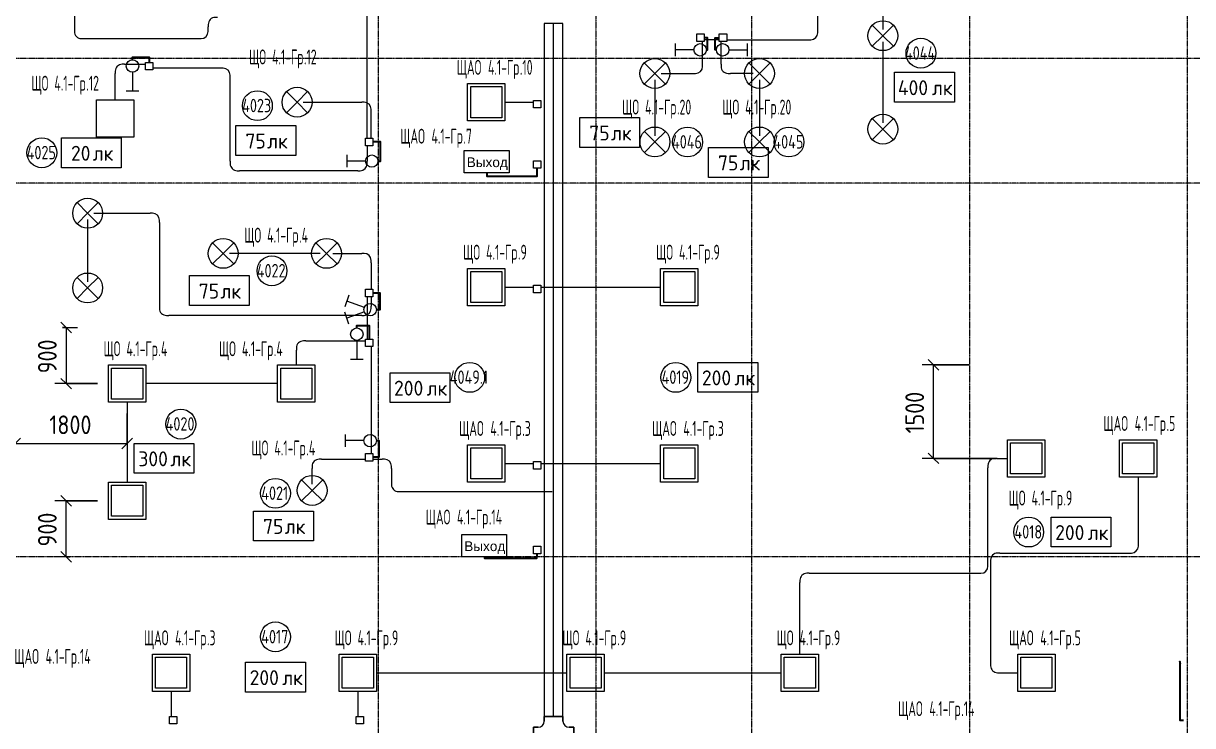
# Model space of a CAD drawing. Header units: millimetres. Extents: x -4730 to 98194, y -4296 to 93388.
# Drawn here: x 39303 to 58085, y 43789 to 55064 of the extents above; entities that cross this region are included whole.
import ezdxf

# ---------------------------------------------------------------- set-up
doc = ezdxf.new("R2010")
doc.units = ezdxf.units.MM
doc.linetypes.add('Линия сетки', pattern=[22.225, 12.7, -3.175, 3.175, -3.175])
for name, color, linetype, lineweight, true_color in [('Кабельные лотки', 5, 'Continuous', 25, 0x0000ff), ('Короба', 7, 'Continuous', 25, 0x008000), ('Соединительные детали кабельных лотков', 5, 'Continuous', 25, 0x0000ff), ('Соединительные детали коробов', 7, 'Continuous', 25, 0x008000), ('Типовые аннотации', 1, 'Continuous', 18, 0xff0000)]:
    doc.layers.add(name, color=color, linetype=linetype, lineweight=lineweight, true_color=true_color)
for name, color, linetype, lineweight in [('Марки помещений', 7, 'Continuous', 9), ('Марки силовых электроприборов', 7, 'Continuous', 9), ('Осевая линия', 7, 'Continuous', 18), ('Оси', 7, 'Continuous', 9), ('Провода', 7, 'Continuous', 35), ('Размеры', 7, 'Continuous', 9), ('Размеры-120', 7, 'Continuous', 9)]:
    doc.layers.add(name, color=color, linetype=linetype, lineweight=lineweight)
doc.styles.add('Arial', font='arial.ttf', dxfattribs={"height": 156})
doc.styles.add('GOST Common', font='GOST_Common.ttf', dxfattribs={"width": 0.6, "height": 240})
doc.styles.add('GOST Common_1', font='GOST_Common.ttf', dxfattribs={"width": 0.9, "height": 300})
doc.styles.add('GOST Common_3', font='GOST_Common.ttf', dxfattribs={"width": 0.8, "height": 216})
doc.styles.add('GOST Common_4', font='GOST_Common.ttf', dxfattribs={"height": 240})
doc.dimstyles.new('ADSK_Проверочный', dxfattribs={"dimscale": 304.8, "dimtxt": 301.714499, "dimasz": 0.556693, "dimexe": 0.590551, "dimexo": 0.590551, "dimgap": 0.19685, "dimtad": 1, "dimdec": 3, "dimrnd": 0.001, "dimdsep": 46, "dimtxsty": 'GOST Common_1', "dimblk1": 'OBLIQUE', "dimblk2": 'OBLIQUE', "dimsah": 1, "dimcen": 0.09, "dimazin": 0, "dimtfac": 1, "dimtdec": 4, "dimtix": 1, "dimtmove": 0, "dimatfit": 3, "dimfxl": 1, "dimtvp": 1, "dimtolj": 1, "dimtzin": 0, "dimarcsym": 2})

# ---------------------------------------------------------------- blocks, each defined once
blk = doc.blocks.new('M_Горизонтальный тройник для канального - Радиус 100 мм-2474834-4-й этаж')
at = {"layer": 'Соединительные детали кабельных лотков'}
for p, q in [((325, 150), (-325, 150)), ((-325, 150), (-325, -150)), ((-325, -150), (-325, 150)), ((-325, 150), (325, 150)), ((-325, 150), (-325, 150)), ((325, -150), (325, 150)), ((325, 150), (325, -150)), ((325, 150), (325, 150)), ((-325, -150), (-250, -150)), ((-250, -150), (-325, -150)), ((-325, -150), (-325, -150)), ((250, -150), (325, -150)), ((325, -150), (250, -150)), ((325, -150), (325, -150)), ((-150, -250), (-150, -325)), ((-150, -325), (-150, -250)), ((-150, -325), (150, -325)), ((150, -325), (-150, -325)), ((-150, -325), (-150, -325)), ((150, -325), (150, -250)), ((150, -250), (150, -325)), ((150, -325), (150, -325))]:
    blk.add_line(p, q, dxfattribs=at)
for centre, start, end in [((-250, -250), 0, 90), ((-250, -250), 0, 90), ((250, -250), 90, 180), ((250, -250), 90, 180)]:
    blk.add_arc(centre, 100, start, end, dxfattribs=at)
blk = doc.blocks.new('M_Короб_ отвод - Плоский торец - ПВХ - Стандартная-2386742-4-й этаж')
at = {"layer": 'Соединительные детали коробов'}
for p, q in [((0, 111.95), (0, 150.05)), ((-150.05, 0), (-111.95, 0))]:
    blk.add_line(p, q, dxfattribs=at)
blk.add_arc((-111.95, 111.95), 111.95, 270, 0, dxfattribs=at)
blk = doc.blocks.new('DIMBLOCK88-4-й этаж')
at = {"layer": 'Размеры-120'}
for p, q in [((39990, 50180), (39906, 50265)), ((39930, 50180), (40170, 50180)), ((39990, 50180), (39930, 50180)), ((39990, 50180), (39990, 49280)), ((39990, 50180), (40075, 50095)), ((40495, 49280), (39810, 49280)), ((39990, 49280), (39906, 49365)), ((39990, 49280), (40075, 49195)), ((39990, 49280), (40495, 49280))]:
    blk.add_line(p, q, dxfattribs=at)
at = {"layer": 'Размеры-120', "color": 0, "insert": (39538, 49446), "char_height": 300, "width": 681.16, "attachment_point": 1, "rotation": 90, "line_spacing_factor": 1.022761, "style": 'GOST Common_1'}
blk.add_mtext('900', dxfattribs=at)
blk = doc.blocks.new('_Oblique')
at = {"color": 0, "linetype": 'ByBlock', "lineweight": -2}
blk.add_line((-0.5, -0.5), (0.5, 0.5), dxfattribs=at)
blk = doc.blocks.new('DIMBLOCK89-4-й этаж')
at = {"layer": 'Размеры-120'}
for p, q in [((40495, 47400), (39810, 47400)), ((39990, 47400), (39906, 47485)), ((39990, 46500), (39990, 47400)), ((39990, 47400), (40075, 47315)), ((39990, 47400), (40495, 47400)), ((39990, 46500), (39906, 46585)), ((40050, 46500), (39810, 46500)), ((39990, 46500), (40075, 46415)), ((39990, 46500), (40050, 46500))]:
    blk.add_line(p, q, dxfattribs=at)
at = {"layer": 'Размеры-120', "color": 0, "insert": (39538, 46666), "char_height": 300, "width": 681.16, "attachment_point": 1, "rotation": 90, "line_spacing_factor": 1.022761, "style": 'GOST Common_1'}
blk.add_mtext('900', dxfattribs=at)
blk = doc.blocks.new('DIMBLOCK90-4-й этаж')
at = {"layer": 'Размеры-120'}
for p, q in [((40970, 48803), (40970, 48137)), ((40970, 48317), (40970, 48803)), ((39170, 48257), (39170, 48497)), ((39170, 48317), (39085, 48232)), ((39170, 48317), (39255, 48402)), ((39170, 48317), (40970, 48317)), ((39170, 48317), (39170, 48257)), ((40970, 48317), (40885, 48232)), ((40970, 48317), (41055, 48402))]:
    blk.add_line(p, q, dxfattribs=at)
at = {"layer": 'Размеры-120', "color": 0, "insert": (39720, 48769), "char_height": 300, "width": 840.71, "attachment_point": 1, "line_spacing_factor": 1.022761, "style": 'GOST Common_1'}
blk.add_mtext('1800', dxfattribs=at)
blk = doc.blocks.new('DIMBLOCK91-4-й этаж')
at = {"layer": 'Размеры-120'}
for p, q in [((53923, 49580), (53838, 49665)), ((54490, 49580), (53743, 49580)), ((53923, 48080), (53923, 49580)), ((53923, 49580), (54008, 49495)), ((53923, 49580), (54490, 49580)), ((53923, 48080), (53838, 48165)), ((54936, 48080), (53743, 48080)), ((53923, 48080), (54008, 47995)), ((53923, 48080), (54936, 48080))]:
    blk.add_line(p, q, dxfattribs=at)
at = {"layer": 'Размеры-120', "color": 0, "insert": (53471, 48480), "char_height": 300, "width": 840.71, "attachment_point": 1, "rotation": 90, "line_spacing_factor": 1.022761, "style": 'GOST Common_1'}
blk.add_mtext('1500', dxfattribs=at)
blk = doc.blocks.new('DIMBLOCK100-4-й этаж')
at = {"layer": 'Размеры-120'}
for p, q in [((37984, 55530), (37899, 55615)), ((39645, 55530), (37804, 55530)), ((37984, 54630), (37984, 55530)), ((37984, 55530), (38069, 55445)), ((37984, 55530), (39645, 55530)), ((37984, 54630), (37899, 54715)), ((38990, 54630), (37804, 54630)), ((37984, 54630), (38069, 54545)), ((37984, 54630), (38990, 54630))]:
    blk.add_line(p, q, dxfattribs=at)
at = {"layer": 'Размеры-120', "color": 0, "insert": (37532, 54796), "char_height": 300, "width": 681.16, "attachment_point": 1, "rotation": 90, "line_spacing_factor": 1.022761, "style": 'GOST Common_1'}
blk.add_mtext('900', dxfattribs=at)
blk = doc.blocks.new('ADSK_Марка_Помещение_1_ГОСТ21-501-2011 - Номер-85995-4-й этаж')
at = {"layer": 'Марки помещений'}
blk.add_circle((0, 0), 2, dxfattribs=at)
blk = doc.blocks.new('Морка помещения_освещённость_ - Морка помещения_освещённость_-1484368-4-й этаж')
at = {"layer": 'Марки помещений', "color": 190, "true_color": 0x8000ff}
for p, q in [((-4, 0), (-4, 4)), ((-4, 4), (4, 4)), ((4, 4), (4, 0)), ((4, 0), (-4, 0))]:
    blk.add_line(p, q, dxfattribs=at)

msp = doc.modelspace()

# ---------------------------------------------------------------- linework, layer by layer
at = {"layer": 'Кабельные лотки'}
for p, q in [((47970, 55063.9509), (47670, 55063.9509)), ((47670, 55063.9509), (47670, 43938.1437)), ((47970, 43938.1437), (47970, 55063.9509)), ((47970, 43938.1437), (47670, 43938.1437))]:
    msp.add_line(p, q, dxfattribs=at)
at = {"layer": 'Короба'}
for p, q in [((44825.2389, 53219.2025), (44825.2389, 56194.7136)), ((53109.1843, 55966.373), (53109.1843, 54966.373)), ((52064.4464, 54952.6619), (52064.4464, 55670.2781)), ((40122.264, 55232.5), (40122.264, 54970.05)), ((42272.264, 54970.05), (42272.264, 55009.95)), ((40272.314, 54820), (42122.214, 54820)), ((50212.9753, 54410.05), (50212.9753, 54774.1119)), ((50481.4753, 54802.6119), (50241.4753, 54802.6119)), ((50509.9753, 54410.05), (50509.9753, 54774.1119)), ((50601.4753, 54802.6119), (51914.3964, 54802.6119)), ((53109.1843, 54766.373), (53109.1843, 53466.373)), ((40929.2124, 54408.3274), (41264.9485, 54408.3274)), ((42475.1889, 54345.3274), (41384.9485, 54345.3274)), ((40779.1624, 53832.2749), (40779.1624, 54258.2774)), ((42625.2389, 52849.2525), (42625.2389, 54195.2774)), ((49447.1144, 54160), (49448.663, 53260)), ((49547.1144, 54260), (50062.9253, 54260)), ((51027.1144, 54260), (50660.0253, 54260)), ((51127.1144, 54160), (51127.1144, 53260)), ((43800, 53798.2616), (44738.1889, 53798.2616)), ((47039.143, 53798.2616), (47497.8868, 53798.2616)), ((44888.2389, 53219.2025), (44888.2389, 53648.2116)), ((44825.2389, 53099.2025), (44825.2389, 52849.2525)), ((44675.1889, 52699.2025), (42775.2889, 52699.2025)), ((40335.7045, 51915.9761), (40335.7045, 50915.9761)), ((40435.7045, 52015.9761), (41338.1889, 52015.9761)), ((41488.2389, 51865.9261), (41488.2389, 50524.7636)), ((44072.6836, 51371.4824), (42612.6836, 51371.4824)), ((44272.6836, 51371.4824), (44738.1889, 51371.4824)), ((44888.2389, 51221.4324), (44888.2389, 50794.7136)), ((47039.143, 50830), (47497.8868, 50830)), ((47617.8868, 50830), (49544.143, 50830)), ((44825.2389, 50674.7136), (44825.2389, 49994.7136)), ((44888.2389, 50674.7136), (44888.2389, 50524.7636)), ((44738.1889, 50374.7136), (41638.2889, 50374.7136)), ((43839.1869, 49966.2136), (44796.7389, 49966.2136)), ((43689.1369, 49577.5), (43689.1369, 49816.1636)), ((44888.2389, 49874.7136), (44888.2389, 48157.3521)), ((43391.6369, 49280), (41269.764, 49280)), ((40972.264, 48982.5), (40972.264, 47697.5)), ((43941.4917, 47665.9425), (43941.4917, 47915.8021)), ((44091.5417, 48065.8521), (44796.7389, 48065.8521)), ((44916.7389, 48065.8521), (45066.6889, 48065.8521)), ((45216.7389, 47915.8021), (45216.7389, 47695.9021)), ((47039.143, 48000), (47497.8868, 48000)), ((47617.8868, 48000), (49544.143, 48000)), ((54797.2325, 46385.6363), (54797.2325, 47929.95)), ((54947.2825, 48080), (55115.7305, 48080)), ((57213.2305, 46710.05), (57213.2305, 47782.5)), ((45366.7889, 47545.8521), (47796.7389, 47545.8521)), ((54840, 46409.95), (54840, 44788.1363)), ((54990.05, 46560), (57063.1805, 46560)), ((51927.2825, 46235.5863), (54647.1825, 46235.5863)), ((51777.2325, 44935.5863), (51777.2325, 46085.5363)), ((44974.7325, 44638.0863), (48039.7325, 44638.0863)), ((48634.7325, 44638.0863), (51479.7325, 44638.0863)), ((54990.05, 44638.0863), (55279.7325, 44638.0863)), ((41677.2325, 44340.5863), (41677.2325, 43935.4195)), ((44677.2325, 44340.5863), (44677.2325, 43935.4195))]:
    msp.add_line(p, q, dxfattribs=at)
at = {"layer": 'Осевая линия'}
msp.add_line((47820, 43938.1437), (47820, 55063.9509), dxfattribs=at)
at = {"layer": 'Оси', "linetype": 'Линия сетки'}
for p, q in [((45000, 93388.3703), (45000, -3096.3487)), ((48500, 93388.3703), (48500, -3096.3487)), ((51000, 93388.3703), (51000, -3096.3487)), ((54500, 93388.3703), (54500, -3096.3487)), ((58000, 93388.3703), (58000, -3096.3487)), ((98194.2682, 54500), (-3530.0173, 54500)), ((98194.2682, 52500), (-3530.0173, 52500)), ((98194.2682, 46500), (-3530.0173, 46500))]:
    msp.add_line(p, q, dxfattribs=at)
at = {"layer": 'Провода', "flags": 128}
for points in [[(50274.3567, 54640), (50295, 54640), (50295, 54834.1139), (50241.4753, 54834.113)], [(50435.6433, 54640), (50415, 54640), (50415, 54834.1139), (50481.4753, 54834.1129)], [(41056.6278, 54479.3567), (41056.6278, 54520), (41324.9437, 54520), (41324.9465, 54436.8274)], [(44999.3567, 52853.227), (45040, 52853.227), (45040, 53163.7941), (44916.7389, 53163.7941)], [(46748.8543, 52663.2548), (46750, 52610), (47557.8819, 52610), (47557.8852, 52738.5)], [(44974.3567, 50468.0319), (45035, 50468.0319), (45035, 50734.7157), (44916.7389, 50734.7143)], [(44660, 50174.3567), (44660, 50215), (44860, 50215), (44857.437, 49994.7136)], [(44974.3567, 48364.824), (45015, 48364.824), (45015, 48097.3541), (44916.7389, 48097.3529)], [(46709.4259, 46498.2548), (46710, 46475), (47550, 46475), (47554.3422, 46548.5)], [(57888.2299, 44776.3257), (57880, 44820), (57880, 43875.4215), (57940, 43875.4205)]]:
    msp.add_lwpolyline(points, dxfattribs=at)
at = {"layer": 'Типовые аннотации', "color": 5, "true_color": 0x0000ff}
for p, q in [((53109.1843, 54866.373), (52939.4786, 55036.0786)), ((53109.1843, 54866.373), (53278.8899, 55036.0786)), ((53109.1843, 54866.373), (52939.4786, 54696.6674)), ((53109.1843, 54866.373), (53278.8899, 54696.6674)), ((49774.3567, 54740), (49774.3567, 54540)), ((50935.6433, 54540), (50935.6433, 54740)), ((50074.3567, 54640), (49774.3567, 54640)), ((50635.6433, 54640), (50935.6433, 54640)), ((41056.6278, 54279.3567), (41056.6278, 53979.3567)), ((49447.1144, 54260), (49277.4088, 54429.7056)), ((49447.1144, 54260), (49616.8201, 54429.7056)), ((51127.1144, 54260), (50957.4088, 54429.7056)), ((51127.1144, 54260), (51296.8201, 54429.7056)), ((49447.1144, 54260), (49277.4088, 54090.2944)), ((49447.1144, 54260), (49616.8201, 54090.2944)), ((51127.1144, 54260), (50957.4088, 54090.2944)), ((51127.1144, 54260), (51296.8201, 54090.2944)), ((40956.6278, 53979.3567), (41156.6278, 53979.3567)), ((43700, 53798.2616), (43530.2944, 53967.9672)), ((43700, 53798.2616), (43869.7056, 53967.9672)), ((40476.8985, 53834.7749), (41076.8985, 53834.7749)), ((40476.8985, 53234.7749), (40476.8985, 53834.7749)), ((41076.8985, 53834.7749), (41076.8985, 53234.7749)), ((43700, 53798.2616), (43530.2944, 53628.5559)), ((43700, 53798.2616), (43869.7056, 53628.5559)), ((53109.1843, 53366.373), (52939.4786, 53536.0786)), ((53109.1843, 53366.373), (53278.8899, 53536.0786)), ((53109.1843, 53366.373), (52939.4786, 53196.6674)), ((53109.1843, 53366.373), (53278.8899, 53196.6674)), ((41076.8985, 53234.7749), (40476.8985, 53234.7749)), ((49448.663, 53160), (49278.9573, 53329.7056)), ((49448.663, 53160), (49278.9573, 52990.2944)), ((49448.663, 53160), (49618.3686, 53329.7056)), ((49448.663, 53160), (49618.3686, 52990.2944)), ((51127.1144, 53160), (50957.4088, 53329.7056)), ((51127.1144, 53160), (50957.4088, 52990.2944)), ((51127.1144, 53160), (51296.8201, 53329.7056)), ((51127.1144, 53160), (51296.8201, 52990.2944)), ((44499.3567, 52953.227), (44499.3567, 52753.227)), ((44799.3567, 52853.227), (44499.3567, 52853.227)), ((40335.7045, 52015.9761), (40165.9989, 52185.6818)), ((40335.7045, 52015.9761), (40505.4102, 52185.6818)), ((40335.7045, 52015.9761), (40165.9989, 51846.2705)), ((40335.7045, 52015.9761), (40505.4102, 51846.2705)), ((42512.6836, 51371.4824), (42342.9779, 51541.188)), ((42512.6836, 51371.4824), (42682.3892, 51541.188)), ((44172.6836, 51371.4824), (44002.9779, 51541.188)), ((44172.6836, 51371.4824), (44342.3892, 51541.188)), ((42512.6836, 51371.4824), (42342.9779, 51201.7767)), ((42512.6836, 51371.4824), (42682.3892, 51201.7767)), ((44172.6836, 51371.4824), (44002.9779, 51201.7767)), ((44172.6836, 51371.4824), (44342.3892, 51201.7767)), ((46439.379, 51130), (47039.379, 51130)), ((46439.379, 50530), (46439.379, 51130)), ((47039.379, 51130), (47039.379, 50530)), ((49539.379, 51130), (50139.379, 51130)), ((49539.379, 50530), (49539.379, 51130)), ((50139.379, 51130), (50139.379, 50530)), ((40335.7045, 50815.9761), (40165.9989, 50985.6818)), ((40335.7045, 50815.9761), (40505.4102, 50985.6818)), ((46489.379, 51080), (46989.379, 51080)), ((46489.379, 50580), (46489.379, 51080)), ((46989.379, 51080), (46989.379, 50580)), ((49589.379, 51080), (50089.379, 51080)), ((49589.379, 50580), (49589.379, 51080)), ((50089.379, 51080), (50089.379, 50580)), ((40335.7045, 50815.9761), (40165.9989, 50646.2705)), ((40335.7045, 50815.9761), (40505.4102, 50646.2705)), ((44532.6816, 50698.8093), (44464.2776, 50510.8707)), ((44780.3874, 50502.234), (44498.4796, 50604.84)), ((47039.379, 50530), (46439.379, 50530)), ((46989.379, 50580), (46489.379, 50580)), ((50139.379, 50530), (49539.379, 50530)), ((50089.379, 50580), (49589.379, 50580)), ((44532.6816, 50237.2546), (44464.2776, 50425.1932)), ((44780.3874, 50433.8299), (44498.4796, 50331.2239)), ((44660, 49974.3567), (44660, 49674.3567)), ((44560, 49674.3567), (44760, 49674.3567)), ((40670, 49580), (41270, 49580)), ((40670, 48980), (40670, 49580)), ((40720, 49530), (41220, 49530)), ((40720, 49030), (40720, 49530)), ((41220, 49530), (41220, 49030)), ((41270, 49580), (41270, 48980)), ((43386.8729, 49580), (43986.8729, 49580)), ((43386.8729, 48980), (43386.8729, 49580)), ((43436.8729, 49530), (43936.8729, 49530)), ((43436.8729, 49030), (43436.8729, 49530)), ((43936.8729, 49530), (43936.8729, 49030)), ((43986.8729, 49580), (43986.8729, 48980)), ((41220, 49030), (40720, 49030)), ((43936.8729, 49030), (43436.8729, 49030)), ((41270, 48980), (40670, 48980)), ((43986.8729, 48980), (43386.8729, 48980)), ((44474.3567, 48464.824), (44474.3567, 48264.824)), ((44774.3567, 48364.824), (44474.3567, 48364.824)), ((55110.9665, 48380), (55710.9665, 48380)), ((55110.9665, 47780), (55110.9665, 48380)), ((55160.9665, 48330), (55660.9665, 48330)), ((55160.9665, 47830), (55160.9665, 48330)), ((55660.9665, 48330), (55660.9665, 47830)), ((55710.9665, 48380), (55710.9665, 47780)), ((43941.4917, 47565.9425), (43771.7861, 47735.6481)), ((43941.4917, 47565.9425), (44111.1974, 47735.6481)), ((55710.9665, 47780), (55110.9665, 47780)), ((55660.9665, 47830), (55160.9665, 47830)), ((40670, 47700), (41270, 47700)), ((40670, 47100), (40670, 47700)), ((40720, 47650), (41220, 47650)), ((40720, 47150), (40720, 47650)), ((41220, 47650), (41220, 47150)), ((41270, 47700), (41270, 47100)), ((43941.4917, 47565.9425), (43771.7861, 47396.2369)), ((43941.4917, 47565.9425), (44111.1974, 47396.2369)), ((41220, 47150), (40720, 47150)), ((41270, 47100), (40670, 47100)), ((44374.9685, 44938.0863), (44974.9685, 44938.0863)), ((44374.9685, 44338.0863), (44374.9685, 44938.0863)), ((44974.9685, 44938.0863), (44974.9685, 44338.0863)), ((48034.9685, 44938.0863), (48634.9685, 44938.0863)), ((48034.9685, 44338.0863), (48034.9685, 44938.0863)), ((48634.9685, 44938.0863), (48634.9685, 44338.0863)), ((51474.9685, 44938.0863), (52074.9685, 44938.0863)), ((51474.9685, 44338.0863), (51474.9685, 44938.0863)), ((52074.9685, 44938.0863), (52074.9685, 44338.0863)), ((44424.9685, 44888.0863), (44924.9685, 44888.0863)), ((44424.9685, 44388.0863), (44424.9685, 44888.0863)), ((44924.9685, 44888.0863), (44924.9685, 44388.0863)), ((48084.9685, 44888.0863), (48584.9685, 44888.0863)), ((48084.9685, 44388.0863), (48084.9685, 44888.0863)), ((48584.9685, 44888.0863), (48584.9685, 44388.0863)), ((51524.9685, 44888.0863), (52024.9685, 44888.0863)), ((51524.9685, 44388.0863), (51524.9685, 44888.0863)), ((52024.9685, 44888.0863), (52024.9685, 44388.0863)), ((44974.9685, 44338.0863), (44374.9685, 44338.0863)), ((44924.9685, 44388.0863), (44424.9685, 44388.0863)), ((48634.9685, 44338.0863), (48034.9685, 44338.0863)), ((48584.9685, 44388.0863), (48084.9685, 44388.0863)), ((52074.9685, 44338.0863), (51474.9685, 44338.0863)), ((52024.9685, 44388.0863), (51524.9685, 44388.0863))]:
    msp.add_line(p, q, dxfattribs=at)
at = {"layer": 'Типовые аннотации', "color": 7}
for p, q in [((50121.4753, 54894.1119), (50241.4753, 54894.1119)), ((50121.4753, 54774.1119), (50121.4753, 54894.1119)), ((50241.4753, 54894.1119), (50241.4753, 54774.1119)), ((50481.4753, 54894.1119), (50601.4753, 54894.1119)), ((50481.4753, 54774.1119), (50481.4753, 54894.1119)), ((50601.4753, 54894.1119), (50601.4753, 54774.1119)), ((50241.4753, 54774.1119), (50121.4753, 54774.1119)), ((50601.4753, 54774.1119), (50481.4753, 54774.1119)), ((41264.9485, 54436.8274), (41384.9485, 54436.8274)), ((41264.9485, 54316.8274), (41264.9485, 54436.8274)), ((41384.9485, 54316.8274), (41264.9485, 54316.8274)), ((41384.9485, 54436.8274), (41384.9485, 54316.8274)), ((44796.7389, 53219.2025), (44916.7389, 53219.2025)), ((44796.7389, 53099.2025), (44796.7389, 53219.2025)), ((44916.7389, 53219.2025), (44916.7389, 53099.2025)), ((44916.7389, 53099.2025), (44796.7389, 53099.2025)), ((44796.7389, 49994.7136), (44916.7389, 49994.7136)), ((44796.7389, 49874.7136), (44796.7389, 49994.7136)), ((44916.7389, 49994.7136), (44916.7389, 49874.7136)), ((44916.7389, 49874.7136), (44796.7389, 49874.7136)), ((44796.7389, 48157.3521), (44916.7389, 48157.3521)), ((44796.7389, 48037.3521), (44796.7389, 48157.3521)), ((44916.7389, 48157.3521), (44916.7389, 48037.3521)), ((44916.7389, 48037.3521), (44796.7389, 48037.3521))]:
    msp.add_line(p, q, dxfattribs=at)
at = {"layer": 'Типовые аннотации'}
for p, q in [((46439.379, 54098.2616), (47039.379, 54098.2616)), ((46439.379, 53498.2616), (46439.379, 54098.2616)), ((47039.379, 54098.2616), (47039.379, 53498.2616)), ((46489.379, 54048.2616), (46989.379, 54048.2616)), ((46489.379, 53548.2616), (46489.379, 54048.2616)), ((46989.379, 54048.2616), (46989.379, 53548.2616)), ((47497.8868, 53826.7616), (47617.8868, 53826.7616)), ((47497.8868, 53706.7616), (47497.8868, 53826.7616)), ((47617.8868, 53826.7616), (47617.8868, 53706.7616)), ((46989.379, 53548.2616), (46489.379, 53548.2616)), ((47617.8868, 53706.7616), (47497.8868, 53706.7616)), ((47039.379, 53498.2616), (46439.379, 53498.2616)), ((47497.8868, 52858.5), (47617.8868, 52858.5)), ((47497.8868, 52738.5), (47497.8868, 52858.5)), ((47617.8868, 52858.5), (47617.8868, 52738.5)), ((47617.8868, 52738.5), (47497.8868, 52738.5)), ((46439.379, 48300), (47039.379, 48300)), ((46439.379, 47700), (46439.379, 48300)), ((47039.379, 48300), (47039.379, 47700)), ((49539.379, 48300), (50139.379, 48300)), ((49539.379, 47700), (49539.379, 48300)), ((50139.379, 48300), (50139.379, 47700)), ((56910.9665, 48380), (57510.9665, 48380)), ((56910.9665, 47780), (56910.9665, 48380)), ((56960.9665, 48330), (57460.9665, 48330)), ((56960.9665, 47830), (56960.9665, 48330)), ((57460.9665, 48330), (57460.9665, 47830)), ((57510.9665, 48380), (57510.9665, 47780)), ((46489.379, 48250), (46989.379, 48250)), ((46489.379, 47750), (46489.379, 48250)), ((46989.379, 48250), (46989.379, 47750)), ((49589.379, 48250), (50089.379, 48250)), ((49589.379, 47750), (49589.379, 48250)), ((50089.379, 48250), (50089.379, 47750)), ((47497.8868, 48028.5), (47617.8868, 48028.5)), ((47497.8868, 47908.5), (47497.8868, 48028.5)), ((47617.8868, 47908.5), (47497.8868, 47908.5)), ((47617.8868, 48028.5), (47617.8868, 47908.5)), ((46989.379, 47750), (46489.379, 47750)), ((50089.379, 47750), (49589.379, 47750)), ((57510.9665, 47780), (56910.9665, 47780)), ((57460.9665, 47830), (56960.9665, 47830)), ((47039.379, 47700), (46439.379, 47700)), ((50139.379, 47700), (49539.379, 47700)), ((47497.8868, 46668.5), (47617.8868, 46668.5)), ((47497.8868, 46548.5), (47497.8868, 46668.5)), ((47617.8868, 46668.5), (47617.8868, 46548.5)), ((47617.8868, 46548.5), (47497.8868, 46548.5)), ((41374.9685, 44938.0863), (41974.9685, 44938.0863)), ((41374.9685, 44338.0863), (41374.9685, 44938.0863)), ((41974.9685, 44938.0863), (41974.9685, 44338.0863)), ((55274.9685, 44938.0863), (55874.9685, 44938.0863)), ((55274.9685, 44338.0863), (55274.9685, 44938.0863)), ((55874.9685, 44938.0863), (55874.9685, 44338.0863)), ((41424.9685, 44888.0863), (41924.9685, 44888.0863)), ((41424.9685, 44388.0863), (41424.9685, 44888.0863)), ((41924.9685, 44888.0863), (41924.9685, 44388.0863)), ((55324.9685, 44888.0863), (55824.9685, 44888.0863)), ((55324.9685, 44388.0863), (55324.9685, 44888.0863)), ((55824.9685, 44888.0863), (55824.9685, 44388.0863)), ((41974.9685, 44338.0863), (41374.9685, 44338.0863)), ((41924.9685, 44388.0863), (41424.9685, 44388.0863)), ((55874.9685, 44338.0863), (55274.9685, 44338.0863)), ((55824.9685, 44388.0863), (55324.9685, 44388.0863)), ((41648.7325, 43935.4195), (41768.7325, 43935.4195)), ((41648.7325, 43815.4195), (41648.7325, 43935.4195)), ((41768.7325, 43815.4195), (41648.7325, 43815.4195)), ((41768.7325, 43935.4195), (41768.7325, 43815.4195))]:
    msp.add_line(p, q, dxfattribs=at)
at = {"layer": 'Типовые аннотации', "color": 96, "true_color": 0x008000}
for p, q in [((46384.9821, 52663.2548), (46384.9821, 53023.2548)), ((46384.9821, 53023.2548), (47104.9821, 53023.2548)), ((47104.9821, 53023.2548), (47104.9821, 52663.2548)), ((47104.9821, 52663.2548), (46384.9821, 52663.2548)), ((46344.9821, 46498.2548), (46344.9821, 46858.2548)), ((46344.9821, 46858.2548), (47064.9821, 46858.2548)), ((47064.9821, 46858.2548), (47064.9821, 46498.2548)), ((47064.9821, 46498.2548), (46344.9821, 46498.2548))]:
    msp.add_line(p, q, dxfattribs=at)
at = {"layer": 'Типовые аннотации', "color": 16, "true_color": 0x800000}
for p, q in [((44796.7389, 50794.7136), (44916.7389, 50794.7136)), ((44796.7389, 50674.7136), (44796.7389, 50794.7136)), ((44916.7389, 50794.7136), (44916.7389, 50674.7136)), ((47497.8868, 50858.5), (47617.8868, 50858.5)), ((47497.8868, 50738.5), (47497.8868, 50858.5)), ((47617.8868, 50738.5), (47497.8868, 50738.5)), ((47617.8868, 50858.5), (47617.8868, 50738.5)), ((44916.7389, 50674.7136), (44796.7389, 50674.7136)), ((44648.7325, 43935.4195), (44768.7325, 43935.4195)), ((44648.7325, 43815.4195), (44648.7325, 43935.4195)), ((44768.7325, 43815.4195), (44648.7325, 43815.4195)), ((44768.7325, 43935.4195), (44768.7325, 43815.4195))]:
    msp.add_line(p, q, dxfattribs=at)
at = {"layer": 'Типовые аннотации', "color": 5, "true_color": 0x0000ff}
for centre, radius in [((53109.1843, 54866.373), 240), ((50174.3567, 54640), 100), ((50535.6433, 54640), 100), ((41056.6278, 54379.3567), 100), ((49447.1144, 54260), 240), ((51127.1144, 54260), 240), ((43700, 53798.2616), 240), ((53109.1843, 53366.373), 240), ((49448.663, 53160), 240), ((51127.1144, 53160), 240), ((44899.3567, 52853.227), 100), ((40335.7045, 52015.9761), 240), ((42512.6836, 51371.4824), 240), ((44172.6836, 51371.4824), 240), ((40335.7045, 50815.9761), 240), ((44874.3567, 50468.0319), 100), ((44660, 50074.3567), 100), ((44874.3567, 48364.824), 100), ((43941.4917, 47565.9425), 240)]:
    msp.add_circle(centre, radius, dxfattribs=at)

# ---------------------------------------------------------------- block references
at = {"layer": 'Марки помещений', "xscale": 120, "yscale": 120, "zscale": 120}
for p in [(53721.3632, 54585.2129), (43062.1581, 53742.6629), (49972.6845, 53159.462), (51601.3694, 53159.462), (39600.0598, 52987.1221), (43296.6372, 51090.6403), (46472.8509, 49380.6611), (49783.3628, 49380.6611), (41832.561, 48630.4892), (43352.3431, 47518.7534), (55451.6232, 46897.048), (43352.3431, 45213.9928)]:
    msp.add_blockref('ADSK_Марка_Помещение_1_ГОСТ21-501-2011 - Номер-85995-4-й этаж', p, dxfattribs=at)
at = {"layer": 'Марки помещений', "color": 190, "true_color": 0x8000ff, "xscale": 120, "yscale": 120, "zscale": 120}
for p in [(53778.1518, 53799.3199), (48722.064, 53072.0746), (43198.3415, 52942.8044), (40396.1386, 52747.1221), (50789.4129, 52592.0746), (42449.0946, 50533.7395), (50618.5518, 49140.6611), (45673.335, 48975.1239), (41561.8191, 47840.969), (43481.8897, 46754.7974), (56292.8989, 46657.048), (43353.6251, 44326.9878)]:
    msp.add_blockref('Морка помещения_освещённость_ - Морка помещения_освещённость_-1484368-4-й этаж', p, dxfattribs=at)
at = {"layer": 'Соединительные детали кабельных лотков', "rotation": 180}
msp.add_blockref('M_Горизонтальный тройник для канального - Радиус 100 мм-2474834-4-й этаж', (47820, 43613.1437), dxfattribs=at)
msp.add_blockref('M_Горизонтальный тройник для канального - Радиус 100 мм-2474834-4-й этаж', (47820, 43613.1437), dxfattribs=at)
at = {"layer": 'Соединительные детали коробов'}
for p, rotation in [((42272.264, 55160), 180), ((40122.264, 54820), 270), ((40779.1624, 54408.3274), 180), ((42625.2389, 54345.3274), 90), ((50509.9753, 54260), 270), ((44888.2389, 53798.2616), 90), ((42625.2389, 52699.2025), 270), ((41488.2389, 52015.9761), 90), ((44888.2389, 51371.4824), 90), ((41488.2389, 50374.7136), 270), ((43689.1369, 49966.2136), 180), ((43941.4917, 48065.8521), 180), ((45216.7389, 48065.8521), 90), ((54797.2325, 48080), 180), ((45216.7389, 47545.8521), 270), ((54840, 46560), 180), ((51777.2325, 46235.5863), 180), ((54840, 44638.0863), 270)]:
    msp.add_blockref('M_Короб_ отвод - Плоский торец - ПВХ - Стандартная-2386742-4-й этаж', p, dxfattribs=dict(at, rotation=rotation))
for p in [(42272.264, 54820), (52064.4464, 54802.6119), (50212.9753, 54260), (44825.2389, 52699.2025), (44888.2389, 50374.7136), (57213.2305, 46560), (54797.2325, 46235.5863)]:
    msp.add_blockref('M_Короб_ отвод - Плоский торец - ПВХ - Стандартная-2386742-4-й этаж', p, dxfattribs=at)

# ---------------------------------------------------------------- texts
at = {"layer": 'Марки помещений', "char_height": 216, "attachment_point": 1, "style": 'GOST Common_3'}
for s, insert, width in [('4044', (53465.2073, 54696.0001), 631.0884), ('4023', (42818.4822, 53853.4501), 600.3036), ('4046', (49722.7685, 53270.2492), 615.696), ('4045', (51351.4534, 53270.2492), 615.696), ('4025', (39356.3839, 53097.9093), 600.3036), ('4022', (43052.9613, 51201.4276), 600.3036), ('4049.1', (46153.335, 49491.4483), 785.0124), ('4019', (49555.5269, 49491.4483), 561.8226), ('4020', (41588.885, 48741.2764), 600.3036), ('4021', (43124.5072, 47629.5406), 561.8226), ('4018', (55223.7873, 47007.8352), 561.8226), ('4017', (43124.5072, 45324.78), 561.8226)]:
    msp.add_mtext(s, dxfattribs=dict(at, insert=insert, width=width))
at = {"layer": 'Марки помещений', "color": 190, "true_color": 0x8000ff, "char_height": 240, "attachment_point": 1, "style": 'GOST Common_4'}
for s, insert, width in [('400', (53350.0679, 54151.0318), 663.79725), ('лк', (53897.7554, 54151.0318), 413.67075), ('75', (48393.5801, 53423.7865), 423.291), ('лк', (48742.8301, 53423.7865), 413.67075), ('75', (42869.8576, 53294.5164), 423.291), ('лк', (43219.1076, 53294.5164), 413.67075), ('20', (40067.6547, 53098.834), 423.291), ('лк', (40416.9047, 53098.834), 413.67075), ('75', (50460.9291, 52943.7865), 423.291), ('лк', (50810.1791, 52943.7865), 413.67075), ('75', (42120.6108, 50885.4515), 423.291), ('лк', (42469.8608, 50885.4515), 413.67075), ('200', (50202.4679, 49492.373), 634.9365), ('лк', (50726.3429, 49492.373), 413.67075), ('200', (45257.2511, 49326.8358), 634.9365), ('лк', (45781.1261, 49326.8358), 413.67075), ('300', (41149.9353, 48192.6809), 625.31625), ('лк', (41665.8728, 48192.6809), 413.67075), ('75', (43153.4059, 47106.5094), 423.291), ('лк', (43502.6559, 47106.5094), 413.67075), ('200', (55876.8151, 47008.7599), 634.9365), ('лк', (56400.6901, 47008.7599), 413.67075), ('200', (42937.5413, 44678.6998), 634.9365), ('лк', (43461.4163, 44678.6998), 413.67075)]:
    msp.add_mtext(s, dxfattribs=dict(at, insert=insert, width=width))
at = {"layer": 'Марки силовых электроприборов', "char_height": 240, "attachment_point": 1, "style": 'GOST Common'}
for s, insert, width in [('ЩО', (42929.3323, 54645.1152), 340.55685), (' 4.1-', (43210.3198, 54645.1152), 473.3163), ('Гр', (43600.8448, 54645.1152), 253.9746), ('.12', (43810.3948, 54645.1152), 265.5189), ('ЩАО', (46264.5444, 54478.444), 502.17705), (' 4.1-', (46678.8819, 54478.444), 473.3163), ('Гр', (47069.4069, 54478.444), 253.9746), ('.10', (47278.9569, 54478.444), 265.5189), ('ЩО', (39433.1653, 54223.4419), 340.55685), (' 4.1-', (39714.1528, 54223.4419), 473.3163), ('Гр', (40104.6778, 54223.4419), 253.9746), ('.12', (40314.2278, 54223.4419), 265.5189), ('ЩО', (48921.6043, 53840.1824), 340.55685), (' 4.1-', (49202.5918, 53840.1824), 473.3163), ('Гр', (49593.1168, 53840.1824), 253.9746), ('.20', (49802.6668, 53840.1824), 305.92395), ('ЩО', (50529.196, 53840.1824), 340.55685), (' 4.1-', (50810.1835, 53840.1824), 473.3163), ('Гр', (51200.7085, 53840.1824), 253.9746), ('.20', (51410.2585, 53840.1824), 305.92395), ('ЩАО', (45356.9686, 53372.8812), 502.17705), (' 4.1-', (45771.3061, 53372.8812), 473.3163), ('Гр', (46161.8311, 53372.8812), 253.9746), ('.7', (46371.3811, 53372.8812), 178.93665), ('ЩО', (42850.5575, 51783.5887), 340.55685), (' 4.1-', (43131.545, 51783.5887), 473.3163), ('Гр', (43522.07, 51783.5887), 253.9746), ('.4', (43731.62, 51783.5887), 196.2531), ('ЩО', (46367.1444, 51510.1824), 340.55685), (' 4.1-', (46648.1319, 51510.1824), 473.3163), ('Гр', (47038.6569, 51510.1824), 253.9746), ('.9', (47248.2069, 51510.1824), 178.93665), ('ЩО', (49467.1444, 51510.1824), 340.55685), (' 4.1-', (49748.1319, 51510.1824), 473.3163), ('Гр', (50138.6569, 51510.1824), 253.9746), ('.9', (50348.2069, 51510.1824), 178.93665), ('ЩО', (40590.5653, 49960.1824), 340.55685), (' 4.1-', (40871.5528, 49960.1824), 473.3163), ('Гр', (41262.0778, 49960.1824), 253.9746), ('.4', (41471.6278, 49960.1824), 196.2531), ('ЩО', (42444.6705, 49960.1824), 340.55685), (' 4.1-', (42725.658, 49960.1824), 473.3163), ('Гр', (43116.183, 49960.1824), 253.9746), ('.4', (43325.733, 49960.1824), 196.2531), ('ЩАО', (46302.7044, 48680.1824), 502.17705), (' 4.1-', (46717.0419, 48680.1824), 473.3163), ('Гр', (47107.5669, 48680.1824), 253.9746), ('.3', (47317.1169, 48680.1824), 173.1645), ('ЩАО', (49402.7044, 48680.1824), 502.17705), (' 4.1-', (49817.0419, 48680.1824), 473.3163), ('Гр', (50207.5669, 48680.1824), 253.9746), ('.3', (50417.1169, 48680.1824), 173.1645), ('ЩАО', (56651.7718, 48760.1824), 502.17705), (' 4.1-', (57066.1093, 48760.1824), 473.3163), ('Гр', (57456.6343, 48760.1824), 253.9746), ('.5', (57666.1843, 48760.1824), 178.93665), ('ЩО', (42966.9543, 48367.1302), 340.55685), (' 4.1-', (43247.9418, 48367.1302), 473.3163), ('Гр', (43638.4668, 48367.1302), 253.9746), ('.4', (43848.0168, 48367.1302), 196.2531), ('ЩО', (55129.0679, 47563.1441), 340.55685), (' 4.1-', (55410.0554, 47563.1441), 473.3163), ('Гр', (55800.5804, 47563.1441), 253.9746), ('.9', (56010.1304, 47563.1441), 178.93665), ('ЩАО', (45766.4863, 47257.9531), 502.17705), (' 4.1-', (46180.8238, 47257.9531), 473.3163), ('Гр', (46571.3488, 47257.9531), 253.9746), ('.14', (46780.8988, 47257.9531), 282.83535), ('ЩАО', (41238.2938, 45318.2687), 502.17705), (' 4.1-', (41652.6313, 45318.2687), 473.3163), ('Гр', (42043.1563, 45318.2687), 253.9746), ('.3', (42252.7063, 45318.2687), 173.1645), ('ЩО', (44302.7338, 45318.2687), 340.55685), (' 4.1-', (44583.7213, 45318.2687), 473.3163), ('Гр', (44974.2463, 45318.2687), 253.9746), ('.9', (45183.7963, 45318.2687), 178.93665), ('ЩО', (47962.7338, 45318.2687), 340.55685), (' 4.1-', (48243.7213, 45318.2687), 473.3163), ('Гр', (48634.2463, 45318.2687), 253.9746), ('.9', (48843.7963, 45318.2687), 178.93665), ('ЩО', (51402.7338, 45318.2687), 340.55685), (' 4.1-', (51683.7213, 45318.2687), 473.3163), ('Гр', (52074.2463, 45318.2687), 253.9746), ('.9', (52283.7963, 45318.2687), 178.93665), ('ЩАО', (55135.7738, 45318.2687), 502.17705), (' 4.1-', (55550.1113, 45318.2687), 473.3163), ('Гр', (55940.6363, 45318.2687), 253.9746), ('.5', (56150.1863, 45318.2687), 178.93665), ('ЩАО', (39158.0352, 45020.2641), 502.17705), (' 4.1-', (39572.3727, 45020.2641), 473.3163), ('Гр', (39962.8977, 45020.2641), 253.9746), ('.14', (40172.4477, 45020.2641), 282.83535), ('ЩАО', (53354.278, 44181.2443), 502.17705), (' 4.1-', (53768.6155, 44181.2443), 473.3163), ('Гр', (54159.1405, 44181.2443), 253.9746), ('.14', (54368.6905, 44181.2443), 282.83535)]:
    msp.add_mtext(s, dxfattribs=dict(at, insert=insert, width=width))
at = {"layer": 'Типовые аннотации', "color": 96, "lineweight": 9, "true_color": 0x008000, "char_height": 156, "width": 769.62, "attachment_point": 1, "style": 'Arial'}
for insert in [(46425.125, 52912.4194), (46385.125, 46747.4194)]:
    msp.add_mtext('Выход', dxfattribs=dict(at, insert=insert))

# ---------------------------------------------------------------- dimensions: what is measured, and where the dimension line sits
at = {"layer": 'Размеры'}
for base, p1, p2, override, picture, middle in [((37983.8333, 55530), (39170, 54630), (39824.764, 55530), {"dimpost": '<>', "dimfxl": 1112.976132}, 'DIMBLOCK100-4-й этаж', (37773.8333, 55080)), ((39990.4813, 49280), (40110.4632, 50180), (40674.764, 49280), {"dimpost": '<>', "dimfxl": 1062.278382}, 'DIMBLOCK88-4-й этаж', (39780.4813, 49730)), ((53923.3237, 49580), (55115.7305, 48080), (54670, 49580), {"dimpost": '<>', "dimfxl": 1564.824475}, 'DIMBLOCK91-4-й этаж', (53713.3237, 48830)), ((39990.4813, 47400), (39870.4995, 46500), (40674.764, 47400), {"dimpost": '<>', "dimfxl": 1206.996865}, 'DIMBLOCK89-4-й этаж', (39780.4813, 46950))]:
    dim = msp.add_linear_dim(base=base, p1=p1, p2=p2, angle=90, dimstyle='ADSK_Проверочный', override=override, dxfattribs=at)
    dim.commit()
    dim.dimension.update_dxf_attribs({"geometry": picture, "text_midpoint": middle})
dim = msp.add_linear_dim(base=(40970, 48316.7245), p1=(39170, 48436.7064), p2=(40970, 48982.5), dimstyle='ADSK_Проверочный', override={"dimpost": '<>', "dimfxl": 1880.928146}, dxfattribs=at)
dim.commit()
dim.dimension.update_dxf_attribs({"geometry": 'DIMBLOCK90-4-й этаж', "text_midpoint": (40070, 48526.7245)})

doc.saveas('drawing.dxf')
